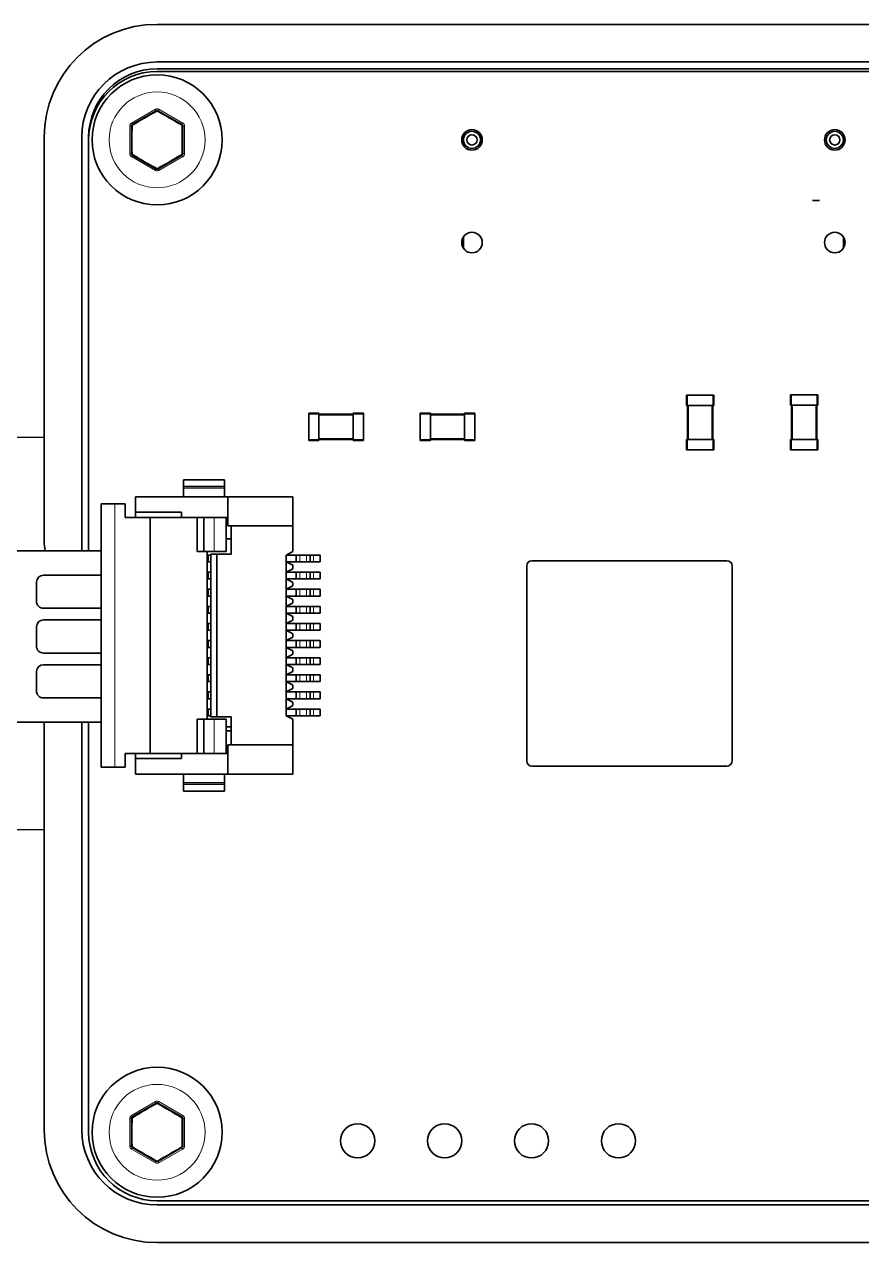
# Model space of a CAD drawing. Extents: x 370 to 946, y 143 to 764.
# Drawn here: x 739.4 to 763.86, y 402.13 to 437.73 of the extents above; entities that cross this region are included whole.
import ezdxf

# ---------------------------------------------------------------- set-up
doc = ezdxf.new("R2010")
doc.units = 0

msp = doc.modelspace()

# ---------------------------------------------------------------- linework, layer by layer
at = {"color": 7, "lineweight": 35, "ltscale": 0.229608}
msp.add_line((743.273, 437.732), (752.457, 437.732), dxfattribs=at)
at = {"color": 7, "lineweight": 35}
for p, q in [((772.273, 437.732), (743.273, 437.732)), ((743.273, 436.632), (772.273, 436.632)), ((743.273, 436.432), (772.273, 436.432)), ((772.273, 436.356), (743.273, 436.356)), ((743.273, 403.356), (772.273, 403.356)), ((743.273, 403.232), (772.273, 403.232)), ((743.273, 402.132), (772.273, 402.132))]:
    msp.add_line(p, q, dxfattribs=at)
at = {"color": 7, "lineweight": 13, "ltscale": 0.020208}
for p, q in [((743.223, 435.251), (742.523, 434.847)), ((744.023, 434.847), (743.323, 435.251)), ((742.523, 433.866), (743.223, 433.462)), ((743.323, 433.462), (744.023, 433.866)), ((743.223, 406.251), (742.523, 405.847)), ((744.023, 405.847), (743.323, 406.251)), ((742.523, 404.866), (743.223, 404.462)), ((743.323, 404.462), (744.023, 404.866))]:
    msp.add_line(p, q, dxfattribs=at)
at = {"color": 7, "lineweight": 35, "ltscale": 0.020208}
for p, q in [((743.248, 435.208), (742.548, 434.804)), ((743.998, 434.804), (743.298, 435.208)), ((742.548, 433.909), (743.248, 433.505)), ((743.298, 433.505), (743.998, 433.909)), ((743.248, 406.208), (742.548, 405.804)), ((743.998, 405.804), (743.298, 406.208)), ((742.548, 404.909), (743.248, 404.505)), ((743.298, 404.505), (743.998, 404.909))]:
    msp.add_line(p, q, dxfattribs=at)
at = {"color": 7, "lineweight": 13, "ltscale": 0.00125}
for p, q in [((743.223, 435.251), (743.248, 435.208)), ((743.323, 435.251), (743.298, 435.208)), ((742.473, 434.761), (742.523, 434.761)), ((742.523, 434.847), (742.548, 434.804)), ((744.023, 434.847), (743.998, 434.804)), ((744.073, 434.761), (744.023, 434.761)), ((742.473, 433.952), (742.523, 433.952)), ((742.523, 433.866), (742.548, 433.909)), ((744.023, 433.866), (743.998, 433.909)), ((744.073, 433.952), (744.023, 433.952)), ((743.223, 433.462), (743.248, 433.505)), ((743.323, 433.462), (743.298, 433.505)), ((743.223, 406.251), (743.248, 406.208)), ((743.323, 406.251), (743.298, 406.208)), ((742.523, 405.847), (742.548, 405.804)), ((744.023, 405.847), (743.998, 405.804)), ((742.473, 405.761), (742.523, 405.761)), ((744.073, 405.761), (744.023, 405.761)), ((742.473, 404.952), (742.523, 404.952)), ((742.523, 404.866), (742.548, 404.909)), ((744.023, 404.866), (743.998, 404.909)), ((744.073, 404.952), (744.023, 404.952)), ((743.223, 404.462), (743.248, 404.505)), ((743.323, 404.462), (743.298, 404.505))]:
    msp.add_line(p, q, dxfattribs=at)
at = {"color": 7, "lineweight": 13, "ltscale": 0.020207}
for p, q in [((742.473, 434.761), (742.473, 433.952)), ((744.073, 433.952), (744.073, 434.761)), ((742.473, 405.761), (742.473, 404.952)), ((744.073, 404.952), (744.073, 405.761))]:
    msp.add_line(p, q, dxfattribs=at)
at = {"color": 7, "lineweight": 35, "ltscale": 0.020207}
for p, q in [((742.523, 434.761), (742.523, 433.952)), ((744.023, 433.952), (744.023, 434.761)), ((742.523, 405.761), (742.523, 404.952)), ((744.023, 404.952), (744.023, 405.761))]:
    msp.add_line(p, q, dxfattribs=at)
at = {"color": 7, "lineweight": 13, "ltscale": 0.000556235}
for p, q in [((743.995, 434.751), (743.994, 434.773)), ((742.551, 433.962), (742.551, 433.94)), ((743.995, 405.751), (743.994, 405.773)), ((742.551, 404.962), (742.551, 404.94))]:
    msp.add_line(p, q, dxfattribs=at)
at = {"color": 7, "lineweight": 35, "ltscale": 0.295}
for p, q in [((739.973, 422.632), (739.973, 434.432)), ((739.973, 434.432), (739.973, 422.632)), ((739.973, 405.432), (739.973, 417.232)), ((739.973, 417.232), (739.973, 405.432))]:
    msp.add_line(p, q, dxfattribs=at)
at = {"color": 7, "lineweight": 35, "ltscale": 0.302197}
msp.add_line((741.073, 434.432), (741.073, 422.344), dxfattribs=at)
at = {"color": 7, "lineweight": 35, "ltscale": 0.001881}
msp.add_line((741.273, 434.356), (741.273, 434.432), dxfattribs=at)
at = {"color": 7, "lineweight": 35, "ltscale": 0.300318}
msp.add_line((741.273, 434.356), (741.273, 422.344), dxfattribs=at)
at = {"color": 7, "lineweight": 35, "ltscale": 0.008292}
for p, q in [((752.223, 434.522), (752.223, 434.191)), ((752.223, 431.522), (752.223, 431.191)), ((752.223, 431.522), (752.223, 431.191)), ((752.223, 431.522), (752.223, 431.191)), ((763.323, 431.191), (763.323, 431.522)), ((763.323, 431.191), (763.323, 431.522))]:
    msp.add_line(p, q, dxfattribs=at)
at = {"color": 7, "lineweight": 35, "ltscale": 0.004146}
for p, q in [((752.223, 434.522), (752.223, 434.356)), ((752.223, 434.522), (752.223, 434.356)), ((752.223, 434.356), (752.223, 434.191)), ((752.223, 434.356), (752.223, 434.191)), ((763.323, 434.356), (763.323, 434.522)), ((763.323, 434.356), (763.323, 434.522)), ((763.323, 434.191), (763.323, 434.356)), ((763.323, 434.191), (763.323, 434.356))]:
    msp.add_line(p, q, dxfattribs=at)
at = {"color": 7, "lineweight": 35, "ltscale": 0.005}
for p, q in [((762.623, 432.582), (762.423, 432.582)), ((744.041, 424.425), (744.041, 424.225)), ((745.241, 424.425), (745.241, 424.225)), ((744.741, 422.225), (744.741, 422.025)), ((744.768, 422.225), (744.768, 422.025)), ((747.341, 422.225), (747.341, 422.025)), ((747.741, 422.225), (747.741, 422.025)), ((747.841, 422.225), (748.041, 422.225)), ((748.041, 422.225), (748.041, 422.025)), ((747.841, 422.025), (748.041, 422.025)), ((744.741, 421.725), (744.741, 421.525)), ((744.768, 421.725), (744.768, 421.525)), ((747.341, 421.725), (747.341, 421.525)), ((747.741, 421.725), (747.741, 421.525)), ((747.841, 421.725), (748.041, 421.725)), ((747.841, 421.525), (748.041, 421.525)), ((748.041, 421.725), (748.041, 421.525)), ((744.741, 421.225), (744.741, 421.025)), ((744.768, 421.225), (744.768, 421.025)), ((747.341, 421.225), (747.341, 421.025)), ((747.741, 421.225), (747.741, 421.025)), ((747.841, 421.225), (748.041, 421.225)), ((748.041, 421.225), (748.041, 421.025)), ((747.841, 421.025), (748.041, 421.025)), ((744.741, 420.725), (744.741, 420.525)), ((744.768, 420.725), (744.768, 420.525)), ((747.341, 420.725), (747.341, 420.525)), ((747.741, 420.725), (747.741, 420.525)), ((747.841, 420.725), (748.041, 420.725)), ((747.841, 420.525), (748.041, 420.525)), ((748.041, 420.725), (748.041, 420.525)), ((744.741, 420.225), (744.741, 420.025)), ((744.768, 420.225), (744.768, 420.025)), ((747.341, 420.225), (747.341, 420.025)), ((747.741, 420.225), (747.741, 420.025)), ((747.841, 420.225), (748.041, 420.225)), ((748.041, 420.225), (748.041, 420.025)), ((744.741, 419.725), (744.741, 419.525)), ((744.768, 419.725), (744.768, 419.525)), ((747.341, 419.725), (747.341, 419.525)), ((747.741, 419.725), (747.741, 419.525)), ((747.841, 420.025), (748.041, 420.025)), ((747.841, 419.725), (748.041, 419.725)), ((748.041, 419.725), (748.041, 419.525)), ((747.841, 419.525), (748.041, 419.525)), ((744.741, 419.225), (744.741, 419.025)), ((744.768, 419.225), (744.768, 419.025)), ((747.341, 419.225), (747.341, 419.025)), ((747.741, 419.225), (747.741, 419.025)), ((747.841, 419.225), (748.041, 419.225)), ((748.041, 419.025), (747.841, 419.025)), ((748.041, 419.225), (748.041, 419.025)), ((744.741, 418.725), (744.741, 418.525)), ((744.768, 418.725), (744.768, 418.525)), ((747.341, 418.725), (747.341, 418.525)), ((747.741, 418.725), (747.741, 418.525)), ((747.841, 418.725), (748.041, 418.725)), ((748.041, 418.725), (748.041, 418.525)), ((747.841, 418.525), (748.041, 418.525)), ((744.741, 418.225), (744.741, 418.025)), ((744.768, 418.225), (744.768, 418.025)), ((747.341, 418.225), (747.341, 418.025)), ((747.741, 418.225), (747.741, 418.025)), ((747.841, 418.225), (748.041, 418.225)), ((748.041, 418.025), (747.841, 418.025)), ((748.041, 418.225), (748.041, 418.025)), ((744.741, 417.725), (744.741, 417.525)), ((744.768, 417.725), (744.768, 417.525)), ((747.341, 417.725), (747.341, 417.525)), ((747.741, 417.725), (747.741, 417.525)), ((747.841, 417.725), (748.041, 417.725)), ((748.041, 417.725), (748.041, 417.525)), ((748.041, 417.525), (747.841, 417.525)), ((744.041, 415.325), (744.041, 415.525)), ((745.241, 415.325), (745.241, 415.525))]:
    msp.add_line(p, q, dxfattribs=at)
at = {"color": 7, "lineweight": 35, "ltscale": 0.000749207}
for p, q in [((758.766, 426.898), (758.736, 426.898)), ((759.506, 426.898), (759.536, 426.898)), ((758.766, 426.598), (758.736, 426.598)), ((759.506, 426.598), (759.536, 426.598)), ((758.766, 425.598), (758.736, 425.598)), ((759.506, 425.598), (759.536, 425.598)), ((758.766, 425.298), (758.736, 425.298)), ((759.506, 425.298), (759.536, 425.298))]:
    msp.add_line(p, q, dxfattribs=at)
at = {"color": 7, "lineweight": 35, "ltscale": 0.0075}
for p, q in [((758.736, 426.898), (758.736, 426.598)), ((759.536, 426.898), (759.536, 426.598)), ((761.779, 426.903), (761.779, 426.603)), ((762.579, 426.903), (762.579, 426.603)), ((749.302, 426.367), (749.002, 426.367)), ((751.258, 426.367), (750.958, 426.367)), ((752.558, 426.367), (752.258, 426.367)), ((749.302, 425.567), (749.002, 425.567)), ((751.258, 425.567), (750.958, 425.567)), ((752.558, 425.567), (752.258, 425.567)), ((758.736, 425.598), (758.736, 425.298)), ((759.536, 425.598), (759.536, 425.298)), ((761.779, 425.603), (761.779, 425.303)), ((762.579, 425.603), (762.579, 425.303)), ((742.341, 423.725), (742.041, 423.725)), ((744.741, 421.725), (744.741, 422.025)), ((747.041, 422.025), (747.341, 422.025)), ((744.741, 421.225), (744.741, 421.525)), ((747.041, 421.725), (747.341, 421.725)), ((747.041, 421.525), (747.341, 421.525)), ((747.041, 421.225), (747.341, 421.225)), ((744.741, 420.725), (744.741, 421.025)), ((747.041, 421.025), (747.341, 421.025)), ((744.741, 420.225), (744.741, 420.525)), ((747.041, 420.725), (747.341, 420.725)), ((747.041, 420.525), (747.341, 420.525)), ((747.041, 420.225), (747.341, 420.225)), ((744.741, 419.725), (744.741, 420.025)), ((747.041, 420.025), (747.341, 420.025)), ((747.041, 419.725), (747.341, 419.725)), ((744.741, 419.225), (744.741, 419.525)), ((747.041, 419.525), (747.341, 419.525)), ((744.741, 418.725), (744.741, 419.025)), ((747.041, 419.225), (747.341, 419.225)), ((747.341, 419.025), (747.041, 419.025)), ((747.041, 418.725), (747.341, 418.725)), ((744.741, 418.225), (744.741, 418.525)), ((747.041, 418.525), (747.341, 418.525)), ((744.741, 417.725), (744.741, 418.025)), ((747.041, 418.225), (747.341, 418.225)), ((747.341, 418.025), (747.041, 418.025)), ((747.041, 417.725), (747.341, 417.725)), ((742.341, 416.025), (742.041, 416.025))]:
    msp.add_line(p, q, dxfattribs=at)
at = {"color": 7, "lineweight": 35, "ltscale": 0.018501}
for p, q in [((758.766, 426.898), (759.506, 426.898)), ((758.766, 426.598), (759.506, 426.598)), ((758.766, 425.598), (759.506, 425.598)), ((758.766, 425.298), (759.506, 425.298))]:
    msp.add_line(p, q, dxfattribs=at)
at = {"color": 7, "lineweight": 13, "ltscale": 0.0075}
for p, q in [((758.766, 426.898), (758.766, 426.598)), ((759.506, 426.898), (759.506, 426.598)), ((761.809, 426.903), (761.809, 426.603)), ((762.549, 426.903), (762.549, 426.603)), ((749.302, 426.337), (749.002, 426.337)), ((751.258, 426.337), (750.958, 426.337)), ((752.558, 426.337), (752.258, 426.337)), ((749.302, 425.597), (749.002, 425.597)), ((751.258, 425.597), (750.958, 425.597)), ((752.558, 425.597), (752.258, 425.597)), ((758.766, 425.598), (758.766, 425.298)), ((759.506, 425.598), (759.506, 425.298)), ((761.809, 425.603), (761.809, 425.303)), ((762.549, 425.603), (762.549, 425.303))]:
    msp.add_line(p, q, dxfattribs=at)
at = {"color": 7, "lineweight": 35, "ltscale": 0.000750732}
for p, q in [((761.809, 426.903), (761.779, 426.903)), ((762.549, 426.903), (762.579, 426.903)), ((761.809, 426.603), (761.779, 426.603)), ((762.549, 426.603), (762.579, 426.603)), ((761.809, 425.603), (761.779, 425.603)), ((762.549, 425.603), (762.579, 425.603)), ((761.809, 425.303), (761.779, 425.303)), ((762.549, 425.303), (762.579, 425.303))]:
    msp.add_line(p, q, dxfattribs=at)
at = {"color": 7, "lineweight": 35, "ltscale": 0.0185}
for p, q in [((761.809, 426.903), (762.549, 426.903)), ((761.809, 426.603), (762.549, 426.603)), ((747.702, 426.337), (747.702, 425.597)), ((748.002, 426.337), (748.002, 425.597)), ((749.002, 426.337), (749.002, 425.597)), ((749.302, 426.337), (749.302, 425.597)), ((750.958, 426.337), (750.958, 425.597)), ((751.258, 426.337), (751.258, 425.597)), ((752.258, 426.337), (752.258, 425.597)), ((752.558, 426.337), (752.558, 425.597)), ((761.809, 425.603), (762.549, 425.603)), ((761.809, 425.303), (762.549, 425.303))]:
    msp.add_line(p, q, dxfattribs=at)
at = {"color": 7, "lineweight": 35, "ltscale": 0.025}
for p, q in [((758.766, 426.598), (758.766, 425.598)), ((759.506, 426.598), (759.506, 425.598)), ((761.809, 426.603), (761.809, 425.603)), ((762.549, 426.603), (762.549, 425.603)), ((749.002, 426.337), (748.002, 426.337)), ((752.258, 426.337), (751.258, 426.337)), ((749.002, 425.597), (748.002, 425.597)), ((752.258, 425.597), (751.258, 425.597)), ((744.441, 422.325), (744.441, 423.325)), ((744.641, 422.325), (744.641, 423.325)), ((744.441, 417.425), (744.441, 416.425)), ((744.641, 417.425), (744.641, 416.425))]:
    msp.add_line(p, q, dxfattribs=at)
at = {"color": 7, "lineweight": 13, "ltscale": 0.025}
for p, q in [((758.796, 426.598), (758.796, 425.598)), ((759.476, 426.598), (759.476, 425.598)), ((761.839, 426.603), (761.839, 425.603)), ((762.519, 426.603), (762.519, 425.603)), ((749.002, 426.307), (748.002, 426.307)), ((752.258, 426.307), (751.258, 426.307)), ((749.002, 425.627), (748.002, 425.627)), ((752.258, 425.627), (751.258, 425.627)), ((744.941, 422.325), (744.941, 423.325)), ((744.941, 417.425), (744.941, 416.425))]:
    msp.add_line(p, q, dxfattribs=at)
at = {"color": 7, "lineweight": 35, "ltscale": 0.007501}
for p, q in [((748.002, 426.367), (747.702, 426.367)), ((748.002, 425.567), (747.702, 425.567)), ((744.941, 422.325), (744.641, 422.325)), ((744.941, 417.425), (744.641, 417.425))]:
    msp.add_line(p, q, dxfattribs=at)
at = {"color": 7, "lineweight": 35, "ltscale": 0.000749969}
for p, q in [((747.702, 426.337), (747.702, 426.367)), ((748.002, 426.337), (748.002, 426.367)), ((749.002, 426.337), (749.002, 426.367)), ((749.302, 426.337), (749.302, 426.367)), ((750.958, 426.337), (750.958, 426.367)), ((751.258, 426.337), (751.258, 426.367)), ((752.258, 426.337), (752.258, 426.367)), ((752.558, 426.337), (752.558, 426.367)), ((747.702, 425.597), (747.702, 425.567)), ((748.002, 425.597), (748.002, 425.567)), ((749.002, 425.597), (749.002, 425.567)), ((749.302, 425.597), (749.302, 425.567)), ((750.958, 425.597), (750.958, 425.567)), ((751.258, 425.597), (751.258, 425.567)), ((752.258, 425.597), (752.258, 425.567)), ((752.558, 425.597), (752.558, 425.567))]:
    msp.add_line(p, q, dxfattribs=at)
at = {"color": 7, "lineweight": 13, "ltscale": 0.007501}
for p, q in [((748.002, 426.337), (747.702, 426.337)), ((748.002, 425.597), (747.702, 425.597))]:
    msp.add_line(p, q, dxfattribs=at)
at = {"color": 7, "lineweight": 35, "ltscale": 0.473767}
for p, q in [((739.973, 425.655), (721.023, 425.812)), ((739.973, 414.209), (721.023, 414.052))]:
    msp.add_line(p, q, dxfattribs=at)
at = {"color": 7, "lineweight": 35, "ltscale": 0.03}
for p, q in [((744.041, 424.425), (745.241, 424.425)), ((744.041, 424.225), (745.241, 424.225)), ((744.041, 415.525), (745.241, 415.525)), ((744.041, 415.325), (745.241, 415.325))]:
    msp.add_line(p, q, dxfattribs=at)
at = {"color": 7, "lineweight": 35, "ltscale": 0.00125}
for p, q in [((744.041, 424.175), (744.041, 424.225)), ((745.241, 424.175), (745.241, 424.225)), ((744.041, 415.575), (744.041, 415.525)), ((745.241, 415.575), (745.241, 415.525))]:
    msp.add_line(p, q, dxfattribs=at)
at = {"color": 7, "lineweight": 35, "ltscale": 0.00625}
for p, q in [((744.041, 423.925), (744.041, 424.175)), ((745.241, 424.175), (745.241, 423.925)), ((745.341, 423.075), (745.341, 423.325)), ((745.341, 416.675), (745.341, 416.425)), ((744.041, 415.825), (744.041, 415.575)), ((745.241, 415.575), (745.241, 415.825))]:
    msp.add_line(p, q, dxfattribs=at)
at = {"color": 7, "lineweight": 13, "ltscale": 0.03}
for p, q in [((744.041, 424.175), (745.241, 424.175)), ((744.041, 415.575), (745.241, 415.575))]:
    msp.add_line(p, q, dxfattribs=at)
at = {"color": 7, "lineweight": 35, "ltscale": 0.1925}
msp.add_line((741.641, 416.025), (741.641, 423.725), dxfattribs=at)
at = {"color": 7, "lineweight": 35, "ltscale": 0.010001}
for p, q in [((741.641, 423.725), (742.041, 423.725)), ((741.641, 416.025), (742.041, 416.025))]:
    msp.add_line(p, q, dxfattribs=at)
at = {"color": 7, "lineweight": 13, "ltscale": 0.1925}
msp.add_line((742.041, 416.025), (742.041, 423.725), dxfattribs=at)
at = {"color": 7, "lineweight": 35, "ltscale": 0.01}
for p, q in [((742.341, 423.325), (742.341, 423.725)), ((742.341, 416.425), (742.341, 416.025))]:
    msp.add_line(p, q, dxfattribs=at)
at = {"color": 7, "lineweight": 35, "ltscale": 0.0675}
for p, q in [((742.641, 423.925), (745.341, 423.925)), ((742.641, 415.825), (745.341, 415.825))]:
    msp.add_line(p, q, dxfattribs=at)
at = {"color": 7, "lineweight": 35, "ltscale": 0.01125}
for p, q in [((742.641, 423.475), (742.641, 423.925)), ((742.641, 416.275), (742.641, 415.825))]:
    msp.add_line(p, q, dxfattribs=at)
at = {"color": 7, "lineweight": 35, "ltscale": 0.014999}
for p, q in [((745.341, 423.325), (745.341, 423.925)), ((745.341, 416.425), (745.341, 415.825))]:
    msp.add_line(p, q, dxfattribs=at)
at = {"color": 7, "lineweight": 35, "ltscale": 0.047501}
for p, q in [((747.241, 423.925), (745.341, 423.925)), ((747.241, 415.825), (745.341, 415.825))]:
    msp.add_line(p, q, dxfattribs=at)
at = {"color": 7, "lineweight": 35, "ltscale": 0.021249}
for p, q in [((747.241, 423.075), (747.241, 423.925)), ((747.241, 416.675), (747.241, 415.825))]:
    msp.add_line(p, q, dxfattribs=at)
at = {"color": 7, "lineweight": 35, "ltscale": 0.018251}
for p, q in [((743.071, 423.325), (742.341, 423.325)), ((743.071, 416.425), (742.341, 416.425))]:
    msp.add_line(p, q, dxfattribs=at)
at = {"color": 7, "lineweight": 35, "ltscale": 0.033751}
for p, q in [((742.641, 423.475), (743.991, 423.475)), ((742.641, 416.275), (743.991, 416.275))]:
    msp.add_line(p, q, dxfattribs=at)
at = {"color": 7, "lineweight": 35, "ltscale": 0.00375}
for p, q in [((742.641, 423.325), (742.641, 423.475)), ((743.991, 423.325), (743.991, 423.475)), ((742.641, 416.425), (742.641, 416.275)), ((743.991, 416.425), (743.991, 416.275))]:
    msp.add_line(p, q, dxfattribs=at)
at = {"color": 7, "lineweight": 35, "ltscale": 0.003893}
for p, q in [((743.071, 423.325), (743.227, 423.325)), ((743.071, 416.425), (743.227, 416.425))]:
    msp.add_line(p, q, dxfattribs=at)
at = {"color": 7, "lineweight": 35, "ltscale": 0.172501}
msp.add_line((743.071, 416.425), (743.071, 423.325), dxfattribs=at)
at = {"color": 7, "lineweight": 35, "ltscale": 0.019107}
for p, q in [((743.991, 423.325), (743.227, 423.325)), ((743.991, 416.425), (743.227, 416.425))]:
    msp.add_line(p, q, dxfattribs=at)
at = {"color": 7, "lineweight": 35, "ltscale": 0.019456}
msp.add_line((743.663, 423.325), (744.441, 423.325), dxfattribs=at)
at = {"color": 7, "lineweight": 35, "ltscale": 0.033749}
for p, q in [((745.341, 423.325), (743.991, 423.325)), ((745.341, 416.425), (743.991, 416.425))]:
    msp.add_line(p, q, dxfattribs=at)
at = {"color": 7, "lineweight": 35, "ltscale": 0.003204}
msp.add_line((744.569, 423.325), (744.441, 423.325), dxfattribs=at)
at = {"color": 7, "lineweight": 35, "ltscale": 0.015563}
msp.add_line((745.291, 422.702), (745.291, 423.325), dxfattribs=at)
at = {"color": 7, "lineweight": 35, "ltscale": 0.002501}
for p, q in [((745.441, 423.075), (745.341, 423.075)), ((747.341, 422.225), (747.441, 422.225)), ((747.641, 422.225), (747.741, 422.225)), ((747.341, 422.025), (747.441, 422.025)), ((747.641, 422.025), (747.741, 422.025)), ((747.341, 421.725), (747.441, 421.725)), ((747.341, 421.525), (747.441, 421.525)), ((747.641, 421.725), (747.741, 421.725)), ((747.641, 421.525), (747.741, 421.525)), ((747.341, 421.225), (747.441, 421.225)), ((747.641, 421.225), (747.741, 421.225)), ((747.341, 421.025), (747.441, 421.025)), ((747.641, 421.025), (747.741, 421.025)), ((747.341, 420.725), (747.441, 420.725)), ((747.341, 420.525), (747.441, 420.525)), ((747.641, 420.725), (747.741, 420.725)), ((747.641, 420.525), (747.741, 420.525)), ((747.341, 420.225), (747.441, 420.225)), ((747.641, 420.225), (747.741, 420.225)), ((747.341, 420.025), (747.441, 420.025)), ((747.341, 419.725), (747.441, 419.725)), ((747.641, 420.025), (747.741, 420.025)), ((747.641, 419.725), (747.741, 419.725)), ((747.341, 419.525), (747.441, 419.525)), ((747.641, 419.525), (747.741, 419.525)), ((747.341, 419.225), (747.441, 419.225)), ((747.341, 419.025), (747.441, 419.025)), ((747.641, 419.225), (747.741, 419.225)), ((747.641, 419.025), (747.741, 419.025)), ((747.341, 418.725), (747.441, 418.725)), ((747.641, 418.725), (747.741, 418.725)), ((747.341, 418.525), (747.441, 418.525)), ((747.641, 418.525), (747.741, 418.525)), ((747.341, 418.225), (747.441, 418.225)), ((747.341, 418.025), (747.441, 418.025)), ((747.641, 418.225), (747.741, 418.225)), ((747.641, 418.025), (747.741, 418.025)), ((747.341, 417.725), (747.441, 417.725)), ((747.641, 417.725), (747.741, 417.725)), ((747.341, 417.525), (747.441, 417.525)), ((747.641, 417.525), (747.741, 417.525)), ((745.441, 416.675), (745.341, 416.675))]:
    msp.add_line(p, q, dxfattribs=at)
at = {"color": 7, "lineweight": 35, "ltscale": 0.045}
for p, q in [((745.441, 423.075), (747.241, 423.075)), ((745.441, 416.675), (747.241, 416.675))]:
    msp.add_line(p, q, dxfattribs=at)
at = {"color": 7, "lineweight": 35, "ltscale": 0.020625}
for p, q in [((745.441, 422.25), (745.441, 423.075)), ((745.441, 417.5), (745.441, 416.675))]:
    msp.add_line(p, q, dxfattribs=at)
at = {"color": 7, "lineweight": 35, "ltscale": 0.01875}
for p, q in [((747.241, 423.075), (747.241, 422.325)), ((747.241, 417.425), (747.241, 416.675))]:
    msp.add_line(p, q, dxfattribs=at)
at = {"color": 7, "lineweight": 35, "ltscale": 0.003751}
for p, q in [((745.291, 422.702), (745.441, 422.702)), ((745.441, 417.202), (745.291, 417.202)), ((745.291, 417.09), (745.441, 417.09))]:
    msp.add_line(p, q, dxfattribs=at)
at = {"color": 7, "lineweight": 35, "ltscale": 0.009437}
msp.add_line((745.291, 422.325), (745.291, 422.702), dxfattribs=at)
at = {"color": 7, "lineweight": 35, "ltscale": 0.090067}
for p, q in [((738.039, 422.345), (741.641, 422.344)), ((738.039, 417.342), (741.641, 417.343))]:
    msp.add_line(p, q, dxfattribs=at)
at = {"color": 7, "lineweight": 35, "ltscale": 0.004999}
for p, q in [((744.641, 422.325), (744.441, 422.325)), ((747.441, 422.225), (747.641, 422.225)), ((747.441, 422.025), (747.641, 422.025)), ((747.441, 421.725), (747.641, 421.725)), ((747.441, 421.525), (747.641, 421.525)), ((747.441, 421.225), (747.641, 421.225)), ((747.441, 421.025), (747.641, 421.025)), ((747.441, 420.725), (747.641, 420.725)), ((747.441, 420.525), (747.641, 420.525)), ((747.441, 420.225), (747.641, 420.225)), ((747.441, 420.025), (747.641, 420.025)), ((747.441, 419.725), (747.641, 419.725)), ((747.441, 419.525), (747.641, 419.525)), ((747.441, 419.225), (747.641, 419.225)), ((747.641, 419.025), (747.441, 419.025)), ((747.441, 418.725), (747.641, 418.725)), ((747.441, 418.525), (747.641, 418.525)), ((747.441, 418.225), (747.641, 418.225)), ((747.641, 418.025), (747.441, 418.025)), ((747.441, 417.725), (747.641, 417.725)), ((744.641, 417.425), (744.441, 417.425)), ((747.641, 417.525), (747.441, 417.525))]:
    msp.add_line(p, q, dxfattribs=at)
at = {"color": 7, "lineweight": 35, "ltscale": 0.0025}
for p, q in [((744.741, 422.225), (744.741, 422.325)), ((744.741, 417.425), (744.741, 417.525))]:
    msp.add_line(p, q, dxfattribs=at)
at = {"color": 7, "lineweight": 35, "ltscale": 0.000669861}
for p, q in [((744.741, 422.225), (744.768, 422.225)), ((744.741, 422.025), (744.768, 422.025)), ((744.741, 421.725), (744.768, 421.725)), ((744.741, 421.525), (744.768, 421.525)), ((744.741, 421.225), (744.768, 421.225)), ((744.741, 421.025), (744.768, 421.025)), ((744.741, 420.725), (744.768, 420.725)), ((744.741, 420.525), (744.768, 420.525)), ((744.741, 420.225), (744.768, 420.225)), ((744.741, 420.025), (744.768, 420.025)), ((744.741, 419.725), (744.768, 419.725)), ((744.741, 419.525), (744.768, 419.525)), ((744.741, 419.225), (744.768, 419.225)), ((744.741, 419.025), (744.768, 419.025)), ((744.741, 418.725), (744.768, 418.725)), ((744.741, 418.525), (744.768, 418.525)), ((744.741, 418.225), (744.768, 418.225)), ((744.741, 418.025), (744.768, 418.025)), ((744.741, 417.725), (744.768, 417.725)), ((744.741, 417.525), (744.768, 417.525))]:
    msp.add_line(p, q, dxfattribs=at)
at = {"color": 7, "lineweight": 35, "ltscale": 0.00183}
for p, q in [((744.768, 422.225), (744.841, 422.225)), ((744.768, 422.025), (744.841, 422.025)), ((744.768, 421.725), (744.841, 421.725)), ((744.768, 421.525), (744.841, 421.525)), ((744.768, 421.225), (744.841, 421.225)), ((744.768, 421.025), (744.841, 421.025)), ((744.768, 420.725), (744.841, 420.725)), ((744.768, 420.525), (744.841, 420.525)), ((744.768, 420.225), (744.841, 420.225)), ((744.768, 420.025), (744.841, 420.025)), ((744.768, 419.725), (744.841, 419.725)), ((744.768, 419.525), (744.841, 419.525)), ((744.768, 419.225), (744.841, 419.225)), ((744.841, 419.025), (744.768, 419.025)), ((744.768, 418.725), (744.841, 418.725)), ((744.768, 418.525), (744.841, 418.525)), ((744.768, 418.225), (744.841, 418.225)), ((744.841, 418.025), (744.768, 418.025)), ((744.768, 417.725), (744.841, 417.725)), ((744.841, 417.525), (744.768, 417.525))]:
    msp.add_line(p, q, dxfattribs=at)
at = {"color": 7, "lineweight": 35, "ltscale": 0.00433}
for p, q in [((745.014, 422.25), (744.841, 422.25)), ((745.014, 417.5), (744.841, 417.5))]:
    msp.add_line(p, q, dxfattribs=at)
at = {"color": 7, "lineweight": 35, "ltscale": 0.005563}
for p, q in [((744.841, 422.027), (744.841, 422.25)), ((745.291, 417.425), (745.291, 417.202))]:
    msp.add_line(p, q, dxfattribs=at)
at = {"color": 7, "lineweight": 35, "ltscale": 0.008749}
for p, q in [((744.941, 422.325), (745.291, 422.325)), ((744.941, 417.425), (745.291, 417.425))]:
    msp.add_line(p, q, dxfattribs=at)
at = {"color": 7, "lineweight": 35, "ltscale": 0.11875}
msp.add_line((745.014, 422.25), (745.014, 417.5), dxfattribs=at)
at = {"color": 7, "lineweight": 35, "ltscale": 0.01067}
for p, q in [((745.441, 422.25), (745.014, 422.25)), ((745.441, 417.5), (745.014, 417.5))]:
    msp.add_line(p, q, dxfattribs=at)
at = {"color": 7, "lineweight": 35, "ltscale": 0.005619}
msp.add_line((747.041, 422.222), (747.241, 422.325), dxfattribs=at)
at = {"color": 7, "lineweight": 35, "ltscale": 0.117438}
msp.add_line((747.041, 417.525), (747.041, 422.222), dxfattribs=at)
at = {"color": 7, "lineweight": 35, "ltscale": 0.007378}
for p, q in [((747.046, 422.225), (747.341, 422.225)), ((747.341, 417.525), (747.046, 417.525))]:
    msp.add_line(p, q, dxfattribs=at)
at = {"color": 7, "lineweight": 13, "ltscale": 0.005}
for p, q in [((747.441, 422.225), (747.441, 422.025)), ((747.641, 422.225), (747.641, 422.025)), ((747.841, 422.225), (747.841, 422.025)), ((747.441, 421.725), (747.441, 421.525)), ((747.641, 421.725), (747.641, 421.525)), ((747.841, 421.725), (747.841, 421.525)), ((747.441, 421.225), (747.441, 421.025)), ((747.641, 421.225), (747.641, 421.025)), ((747.841, 421.225), (747.841, 421.025)), ((747.441, 420.725), (747.441, 420.525)), ((747.641, 420.725), (747.641, 420.525)), ((747.841, 420.725), (747.841, 420.525)), ((747.441, 420.225), (747.441, 420.025)), ((747.641, 420.225), (747.641, 420.025)), ((747.841, 420.225), (747.841, 420.025)), ((747.441, 419.725), (747.441, 419.525)), ((747.641, 419.725), (747.641, 419.525)), ((747.841, 419.725), (747.841, 419.525)), ((747.441, 419.225), (747.441, 419.025)), ((747.641, 419.225), (747.641, 419.025)), ((747.841, 419.225), (747.841, 419.025)), ((747.441, 418.725), (747.441, 418.525)), ((747.641, 418.725), (747.641, 418.525)), ((747.841, 418.725), (747.841, 418.525)), ((747.441, 418.225), (747.441, 418.025)), ((747.641, 418.225), (747.641, 418.025)), ((747.841, 418.225), (747.841, 418.025)), ((747.441, 417.725), (747.441, 417.525)), ((747.641, 417.725), (747.641, 417.525)), ((747.841, 417.725), (747.841, 417.525))]:
    msp.add_line(p, q, dxfattribs=at)
at = {"color": 7, "lineweight": 35, "ltscale": 0.002499}
for p, q in [((747.741, 422.225), (747.841, 422.225)), ((747.241, 421.825), (747.241, 421.925)), ((747.741, 422.025), (747.841, 422.025)), ((747.741, 421.725), (747.841, 421.725)), ((747.741, 421.525), (747.841, 421.525)), ((747.241, 421.325), (747.241, 421.425)), ((747.741, 421.225), (747.841, 421.225)), ((747.241, 420.825), (747.241, 420.925)), ((747.741, 421.025), (747.841, 421.025)), ((747.741, 420.725), (747.841, 420.725)), ((747.741, 420.525), (747.841, 420.525)), ((747.241, 420.425), (747.241, 420.325)), ((747.741, 420.225), (747.841, 420.225)), ((747.241, 419.925), (747.241, 419.825)), ((747.741, 420.025), (747.841, 420.025)), ((747.741, 419.725), (747.841, 419.725)), ((747.241, 419.425), (747.241, 419.325)), ((747.741, 419.525), (747.841, 419.525)), ((747.741, 419.225), (747.841, 419.225)), ((747.741, 419.025), (747.841, 419.025)), ((747.241, 418.925), (747.241, 418.825)), ((747.741, 418.725), (747.841, 418.725)), ((747.241, 418.425), (747.241, 418.325)), ((747.741, 418.525), (747.841, 418.525)), ((747.741, 418.225), (747.841, 418.225)), ((747.741, 418.025), (747.841, 418.025)), ((747.241, 417.925), (747.241, 417.825)), ((747.741, 417.725), (747.841, 417.725)), ((747.741, 417.525), (747.841, 417.525))]:
    msp.add_line(p, q, dxfattribs=at)
at = {"color": 7, "lineweight": 35, "ltscale": 0.007625}
for p, q in [((744.841, 421.722), (744.841, 422.027)), ((744.841, 421.222), (744.841, 421.527)), ((744.841, 420.722), (744.841, 421.027)), ((744.841, 420.527), (744.841, 420.222)), ((744.841, 420.027), (744.841, 419.722)), ((744.841, 419.527), (744.841, 419.222)), ((744.841, 419.027), (744.841, 418.722)), ((744.841, 418.527), (744.841, 418.222)), ((744.841, 418.027), (744.841, 417.722))]:
    msp.add_line(p, q, dxfattribs=at)
at = {"color": 7, "lineweight": 35, "ltscale": 0.005482}
for p, q in [((747.046, 422.025), (747.241, 421.925)), ((747.046, 421.725), (747.241, 421.825)), ((747.046, 421.525), (747.241, 421.425)), ((747.046, 421.225), (747.241, 421.325)), ((747.046, 421.025), (747.241, 420.925)), ((747.046, 420.725), (747.241, 420.825)), ((747.046, 420.525), (747.241, 420.425)), ((747.046, 420.225), (747.241, 420.325)), ((747.046, 420.025), (747.241, 419.925)), ((747.046, 419.725), (747.241, 419.825)), ((747.046, 419.525), (747.241, 419.425)), ((747.046, 419.225), (747.241, 419.325)), ((747.046, 419.025), (747.241, 418.925)), ((747.046, 418.725), (747.241, 418.825)), ((747.046, 418.525), (747.241, 418.425)), ((747.046, 418.225), (747.241, 418.325)), ((747.046, 418.025), (747.241, 417.925)), ((747.046, 417.725), (747.241, 417.825)), ((747.046, 417.525), (747.241, 417.425))]:
    msp.add_line(p, q, dxfattribs=at)
at = {"color": 7, "lineweight": 35, "ltscale": 0.1425}
for p, q in [((754.073, 421.906), (754.073, 416.206)), ((760.073, 416.206), (760.073, 421.906))]:
    msp.add_line(p, q, dxfattribs=at)
at = {"color": 7, "lineweight": 35, "ltscale": 0.142499}
for p, q in [((754.223, 422.056), (759.923, 422.056)), ((759.923, 416.056), (754.223, 416.056))]:
    msp.add_line(p, q, dxfattribs=at)
at = {"color": 7, "lineweight": 35, "ltscale": 0.042278}
for p, q in [((739.95, 421.635), (741.641, 421.635)), ((739.95, 420.668), (741.641, 420.668))]:
    msp.add_line(p, q, dxfattribs=at)
at = {"color": 7, "lineweight": 35, "ltscale": 0.004875}
for p, q in [((744.841, 421.527), (744.841, 421.722)), ((744.841, 421.027), (744.841, 421.222)), ((744.841, 420.722), (744.841, 420.527)), ((744.841, 420.222), (744.841, 420.027)), ((744.841, 419.722), (744.841, 419.527)), ((744.841, 419.222), (744.841, 419.027)), ((744.841, 418.722), (744.841, 418.527)), ((744.841, 418.222), (744.841, 418.027)), ((744.841, 417.722), (744.841, 417.527))]:
    msp.add_line(p, q, dxfattribs=at)
at = {"color": 7, "lineweight": 35, "ltscale": 0.014172}
for p, q in [((739.75, 421.435), (739.75, 420.868)), ((739.75, 418.251), (739.75, 418.818))]:
    msp.add_line(p, q, dxfattribs=at)
at = {"color": 7, "lineweight": 35, "ltscale": 0.007094}
msp.add_line((739.75, 420.127), (739.75, 419.843), dxfattribs=at)
at = {"color": 7, "lineweight": 35, "ltscale": 0.042279}
msp.add_line((739.95, 420.327), (741.641, 420.327), dxfattribs=at)
at = {"color": 7, "lineweight": 35, "ltscale": 0.007079}
msp.add_line((739.75, 419.56), (739.75, 419.843), dxfattribs=at)
at = {"color": 7, "lineweight": 35, "ltscale": 0.042282}
for p, q in [((739.95, 419.36), (741.641, 419.36)), ((739.95, 419.018), (741.641, 419.018))]:
    msp.add_line(p, q, dxfattribs=at)
at = {"color": 7, "lineweight": 35, "ltscale": 0.042287}
msp.add_line((739.95, 418.051), (741.641, 418.051), dxfattribs=at)
at = {"color": 7, "lineweight": 35, "ltscale": 0.297775}
msp.add_line((741.073, 417.343), (741.073, 405.432), dxfattribs=at)
at = {"color": 7, "lineweight": 35, "ltscale": 0.299656}
msp.add_line((741.273, 417.343), (741.273, 405.356), dxfattribs=at)
at = {"color": 7, "lineweight": 35, "ltscale": 6.2561e-05}
msp.add_line((744.841, 417.527), (744.841, 417.525), dxfattribs=at)
at = {"color": 7, "lineweight": 35, "ltscale": 0.000624847}
msp.add_line((744.841, 417.525), (744.841, 417.5), dxfattribs=at)
at = {"color": 7, "lineweight": 35, "ltscale": 0.00012207}
msp.add_line((747.046, 417.525), (747.041, 417.525), dxfattribs=at)
at = {"color": 7, "lineweight": 35, "ltscale": 0.019437}
msp.add_line((745.291, 417.202), (745.291, 416.425), dxfattribs=at)
at = {"color": 7, "lineweight": 35, "ltscale": 0.495581}
msp.add_line((763.096, 402.132), (743.273, 402.132), dxfattribs=at)
at = {"color": 7, "lineweight": 35}
for centre, radius in [((743.273, 434.356), 1.9), ((752.473, 434.356), 0.3), ((752.473, 434.356), 0.25), ((763.073, 434.356), 0.3), ((752.473, 431.356), 0.3), ((763.073, 431.356), 0.3), ((743.273, 405.356), 1.9), ((749.133, 405.106), 0.5), ((751.673, 405.106), 0.5), ((754.213, 405.106), 0.5), ((756.753, 405.106), 0.5)]:
    msp.add_circle(centre, radius, dxfattribs=at)
at = {"color": 7, "lineweight": 13}
for centre in [(743.273, 434.356), (743.273, 405.356)]:
    msp.add_circle(centre, 1.4, dxfattribs=at)
at = {"color": 7, "lineweight": 35}
for centre, radius, start, end in [((743.273, 434.432), 3.3, 90, 180), ((743.273, 434.432), 3.3, 90, 180), ((743.273, 434.432), 2.2, 90, 180), ((743.273, 434.432), 2, 90, 180), ((743.273, 434.356), 2, 90, 180), ((743.273, 435.165), 0.05, 60, 120), ((742.573, 434.761), 0.05, 120, 180), ((743.973, 434.761), 0.05, 0, 60), ((752.473, 434.356), 0.25, 0, 180), ((752.473, 434.356), 0.25, 0, 180), ((752.473, 434.356), 0.25, 180, 360), ((752.473, 434.356), 0.25, 180, 360), ((752.473, 434.356), 0.15, 0, 180), ((752.473, 434.356), 0.15, 360, 180), ((752.473, 434.356), 0.15, 180, 360), ((752.473, 434.356), 0.15, 180, 360), ((763.073, 434.356), 0.25, 90, 180), ((763.073, 434.356), 0.25, 0, 180), ((763.073, 434.356), 0.25, 0, 180), ((763.073, 434.356), 0.25, 180, 270), ((763.073, 434.356), 0.25, 180, 270), ((763.073, 434.356), 0.25, 180, 0), ((763.073, 434.356), 0.15, 90, 270), ((763.073, 434.356), 0.15, 360, 180), ((763.073, 434.356), 0.15, 180, 360), ((763.073, 434.356), 0.25, 270, 90), ((763.073, 434.356), 0.15, 270, 90), ((763.073, 434.356), 0.25, 270, 360), ((742.573, 433.952), 0.05, 180, 240), ((743.973, 433.952), 0.05, 300, 360), ((743.273, 433.548), 0.05, 240, 300), ((741.273, 422.632), 1.3, 180, 192.7819), ((741.273, 422.632), 1.3, 180, 192.782), ((754.223, 421.906), 0.15, 90, 180), ((759.923, 421.906), 0.15, 0, 90), ((739.95, 421.435), 0.2, 89.9945, 179.9945), ((739.95, 420.868), 0.2, 179.9945, 269.9945), ((739.95, 420.127), 0.2, 89.9945, 179.9945), ((739.95, 419.56), 0.2, 179.9945, 269.9945), ((739.95, 418.818), 0.2, 89.9945, 179.9945), ((739.95, 418.251), 0.2, 179.9945, 269.9945), ((741.273, 417.232), 1.3, 175.1049, 180), ((741.273, 417.232), 1.3, 175.105, 180), ((754.223, 416.206), 0.15, 180, 270), ((759.923, 416.206), 0.15, 270, 360), ((743.273, 406.165), 0.05, 60, 120), ((742.573, 405.761), 0.05, 120, 180), ((743.973, 405.761), 0.05, 0, 60), ((743.273, 405.432), 3.3, 180, 270), ((743.273, 405.432), 3.3, 180, 270), ((743.273, 405.432), 2.2, 180, 270), ((743.273, 405.356), 2, 180, 270), ((742.573, 404.952), 0.05, 180, 240), ((743.973, 404.952), 0.05, 300, 360), ((743.273, 404.548), 0.05, 240, 300)]:
    msp.add_arc(centre, radius, start, end, dxfattribs=at)
at = {"color": 7, "lineweight": 13}
for centre, radius, start, end in [((755.819, 412.625), 25.819, 119.0753, 120.9246), ((743.273, 435.165), 0.1, 60, 120), ((743.241, 435.176), 0.0333, 23.2811, 78.5588), ((730.726, 412.625), 25.818, 59.0753, 60.9246), ((742.573, 434.761), 0.1, 120, 180), ((742.578, 434.794), 0.0333, 161.4412, 216.7189), ((768.19, 434.357), 25.642, 179.071, 180.8833), ((743.967, 434.794), 0.0333, 323.281, 18.5588), ((718.411, 434.356), 25.587, 359.0689, 0.8851), ((743.973, 434.761), 0.1, 0, 60), ((742.573, 433.952), 0.1, 180, 240), ((742.578, 433.919), 0.0333, 143.2811, 198.5588), ((755.819, 456.088), 25.819, 239.0754, 240.9246), ((730.726, 456.088), 25.818, 299.0753, 300.9246), ((743.998, 433.974), 0.0333, 263.2811, 318.5588), ((743.973, 433.952), 0.1, 300, 360), ((743.273, 433.548), 0.1, 240, 300), ((743.304, 433.537), 0.0333, 203.281, 258.5588), ((743.273, 406.165), 0.1, 60, 120), ((743.241, 406.176), 0.0333, 23.2811, 78.5588), ((742.573, 405.761), 0.1, 120, 180), ((755.819, 383.625), 25.819, 119.0753, 120.9246), ((730.726, 383.625), 25.818, 59.0753, 60.9246), ((743.973, 405.761), 0.1, 0, 60), ((742.578, 405.794), 0.0333, 161.4412, 216.7189), ((768.19, 405.357), 25.642, 179.071, 180.8833), ((743.967, 405.794), 0.0333, 323.281, 18.5588), ((718.411, 405.356), 25.587, 359.0689, 0.8851), ((742.573, 404.952), 0.1, 180, 240), ((742.578, 404.919), 0.0333, 143.2811, 198.5588), ((755.819, 427.088), 25.819, 239.0754, 240.9246), ((730.726, 427.088), 25.818, 299.0753, 300.9246), ((743.998, 404.974), 0.0333, 263.2811, 318.5588), ((743.973, 404.952), 0.1, 300, 360), ((743.273, 404.548), 0.1, 240, 300), ((743.304, 404.537), 0.0333, 203.281, 258.5588)]:
    msp.add_arc(centre, radius, start, end, dxfattribs=at)
for centre, major_axis in [((743.273, 435.165), (0.025, 0.0433)), ((743.973, 434.761), (0.05, 0)), ((742.573, 433.952), (-0.05, 0)), ((743.973, 433.952), (0.025, -0.0433)), ((743.273, 433.548), (-0.025, -0.0433)), ((743.273, 406.165), (0.025, 0.0433)), ((743.973, 405.761), (0.05, 0)), ((742.573, 404.952), (-0.05, 0)), ((743.973, 404.952), (0.025, -0.0433)), ((743.273, 404.548), (-0.025, -0.0433))]:
    msp.add_ellipse(centre, major_axis=major_axis, ratio=0.27735, start_param=6.283185, end_param=7.406149, dxfattribs=at)

doc.saveas('drawing.dxf')
